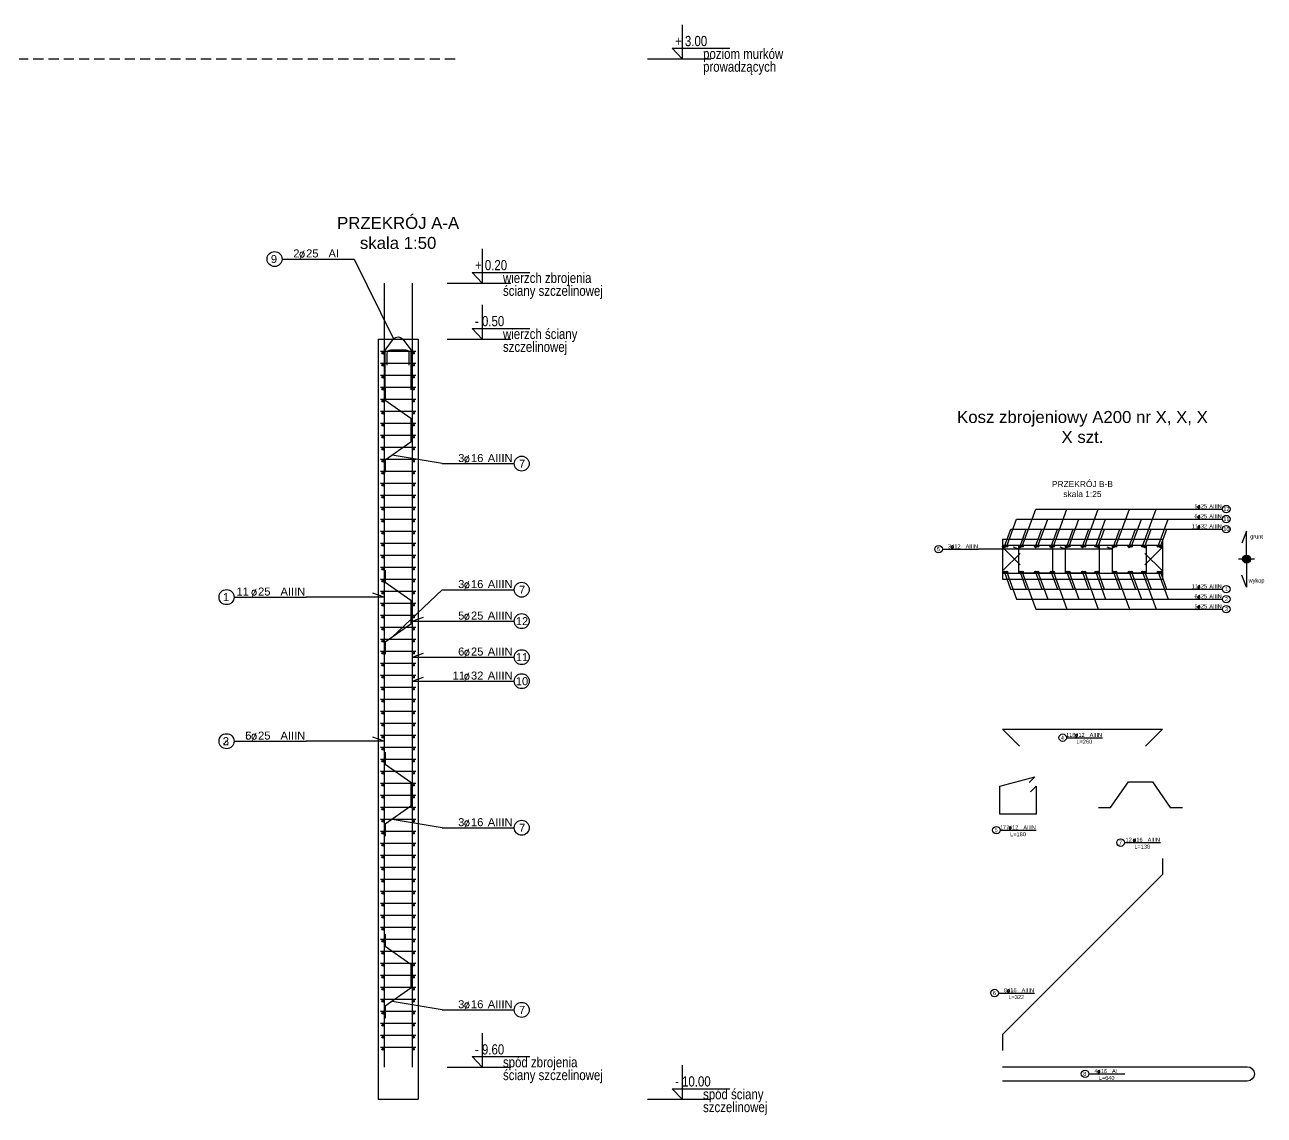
# Model space of a CAD drawing. Extents: x -5033 to 9347, y -16423 to -2430.
# Drawn here: x 3739 to 5287, y -14313 to -12950 of the extents above; entities that cross this region are included whole.
import ezdxf
from ezdxf.enums import TextEntityAlignment as Align

# ---------------------------------------------------------------- set-up
doc = ezdxf.new("R2010")
doc.units = 0
doc.header["$MEASUREMENT"] = 0
doc.linetypes.add('DASHED', pattern=[19.05, 12.7, -6.35])
for name, color, linetype in [('__SOL-KOTY_WYSOKOSCIOWE', 4, 'CONTINUOUS'), ('__SOL-OPISY', 4, 'CONTINUOUS'), ('__SOL-PRZERYWANA', 253, 'DASHED'), ('__SOL-WIDOK', 4, 'CONTINUOUS'), ('__SOL-ZBROJENIE', 3, 'CONTINUOUS')]:
    doc.layers.add(name, color=color, linetype=linetype)
doc.styles.add('ARIAL', font='arial.ttf', dxfattribs={"height": 2.5})
doc.styles.add('SIMPLEX', font='SIMPLEX.SHX', dxfattribs={"width": 0.8})
doc.styles.get("Standard").update_dxf_attribs({"font": 'arial.ttf'})

# ---------------------------------------------------------------- blocks, each defined once
blk = doc.blocks.new('OPIS_PRAWY')
at = {"layer": '__SOL-OPISY'}
blk.add_line((0, 0), (90, 0), dxfattribs=at)
blk.add_circle((99.4, 0), 9.36, dxfattribs=at)
at = {"layer": '__SOL-OPISY', "style": 'SIMPLEX', "width": 0.9}
blk.add_text(' %%c ', height=10, dxfattribs=at).set_placement((20.9, 0.5))
at = {"layer": '__SOL-OPISY', "style": 'ARIAL', "width": 0.8}
blk.add_attdef('ILOSC', text='', height=10, dxfattribs=at).set_placement((27.1, 0.1), align=Align.RIGHT)
for tag, p in [('SREDNICA', (35.4, 0.1)), ('STAL', (58.4, 0.5))]:
    blk.add_attdef(tag, p, '', height=10, dxfattribs=at)
for tag, p in [('NUMER', (99.4, 0)), ('DLUGOSC', (52.8, -6.1))]:
    blk.add_attdef(tag, text='', height=10, dxfattribs=at).set_placement(p, align=Align.MIDDLE)
blk = doc.blocks.new('OPIS_LEWY')
at = {"layer": '__SOL-OPISY'}
blk.add_line((-90, 0), (0, 0), dxfattribs=at)
blk.add_circle((-99.4, 0), 9.36, dxfattribs=at)
at = {"layer": '__SOL-OPISY', "style": 'SIMPLEX', "width": 0.9}
blk.add_text(' %%c ', height=10, dxfattribs=at).set_placement((-75, 0.5))
at = {"layer": '__SOL-OPISY', "style": 'ARIAL', "width": 0.8}
for tag, p in [('NUMER', (-99.4, 0)), ('DLUGOSC', (-58.9, -6.6))]:
    blk.add_attdef(tag, text='', height=10, dxfattribs=at).set_placement(p, align=Align.MIDDLE)
blk.add_attdef('ILOSC', text='', height=10, dxfattribs=at).set_placement((-74, 0.1), align=Align.RIGHT)
for tag, p in [('SREDNICA', (-65.8, 0.1)), ('STAL', (-42.7, 0.3))]:
    blk.add_attdef(tag, p, '', height=10, dxfattribs=at)
blk = doc.blocks.new('KOTA')
at = {"layer": '__SOL-KOTY_WYSOKOSCIOWE'}
for p, q in [((0, 33.4), (0, 0)), ((-34, 0), (28, 0)), ((0, 0), (-9.9, 10.4)), ((-9.9, 10.4), (46.5, 10.4))]:
    blk.add_line(p, q, dxfattribs=at)
at = {"layer": '__SOL-KOTY_WYSOKOSCIOWE', "style": 'ARIAL', "width": 0.8}
blk.add_attdef('RZEDNA', (500.5, 15.9), '', height=10.4, dxfattribs=at)

msp = doc.modelspace()

# ---------------------------------------------------------------- hatches: boundary and pattern name
at = {"layer": '__SOL-OPISY'}
msp.add_hatch(color=256, dxfattribs=at).paths.add_polyline_path([(5270, -13618, 1), (5260, -13618, 1)])
at = {"layer": '__SOL-ZBROJENIE'}
for points in [[(4187.2, -13360.5, 1), (4184.8, -13360.5, 1)], [(4225.2, -13360.5, 1), (4222.8, -13360.5, 1)], [(4187.2, -13375.5, 1), (4184.8, -13375.5, 1)], [(4225.2, -13375.5, 1), (4222.8, -13375.5, 1)], [(4187.2, -13390.5, 1), (4184.8, -13390.5, 1)], [(4225.2, -13390.5, 1), (4222.8, -13390.5, 1)], [(4187.2, -13405.5, 1), (4184.8, -13405.5, 1)], [(4225.2, -13405.5, 1), (4222.8, -13405.5, 1)], [(4187.2, -13420.5, 1), (4184.8, -13420.5, 1)], [(4225.2, -13420.5, 1), (4222.8, -13420.5, 1)], [(4187.2, -13435.5, 1), (4184.8, -13435.5, 1)], [(4225.2, -13435.5, 1), (4222.8, -13435.5, 1)], [(4187.2, -13450.5, 1), (4184.8, -13450.5, 1)], [(4225.2, -13450.5, 1), (4222.8, -13450.5, 1)], [(4187.2, -13465.5, 1), (4184.8, -13465.5, 1)], [(4225.2, -13465.5, 1), (4222.8, -13465.5, 1)], [(4187.2, -13480.5, 1), (4184.8, -13480.5, 1)], [(4225.2, -13480.5, 1), (4222.8, -13480.5, 1)], [(4187.2, -13495.5, 1), (4184.8, -13495.5, 1)], [(4225.2, -13495.5, 1), (4222.8, -13495.5, 1)], [(4187.2, -13510.5, 1), (4184.8, -13510.5, 1)], [(4225.2, -13510.5, 1), (4222.8, -13510.5, 1)], [(4187.2, -13525.5, 1), (4184.8, -13525.5, 1)], [(4225.2, -13525.5, 1), (4222.8, -13525.5, 1)], [(4187.2, -13540.5, 1), (4184.8, -13540.5, 1)], [(4225.2, -13540.5, 1), (4222.8, -13540.5, 1)], [(4187.2, -13555.5, 1), (4184.8, -13555.5, 1)], [(4225.2, -13555.5, 1), (4222.8, -13555.5, 1)], [(4187.2, -13570.5, 1), (4184.8, -13570.5, 1)], [(4225.2, -13570.5, 1), (4222.8, -13570.5, 1)], [(4187.2, -13585.5, 1), (4184.8, -13585.5, 1)], [(4225.2, -13585.5, 1), (4222.8, -13585.5, 1)], [(4187.2, -13600.5, 1), (4184.8, -13600.5, 1)], [(4225.2, -13600.5, 1), (4222.8, -13600.5, 1)], [(4964.1, -13602.1, 1), (4960.9, -13602.1, 1)], [(4966.6, -13601.8, 1), (4964.1, -13601.8, 1)], [(4983.6, -13602.1, 1), (4980.4, -13602.1, 1)], [(4986.1, -13601.8, 1), (4983.6, -13601.8, 1)], [(5003.1, -13602.1, 1), (4999.9, -13602.1, 1)], [(5005.6, -13601.8, 1), (5003.1, -13601.8, 1)], [(5022.6, -13602.1, 1), (5019.4, -13602.1, 1)], [(5025.1, -13601.8, 1), (5022.6, -13601.8, 1)], [(5042.1, -13602.1, 1), (5038.9, -13602.1, 1)], [(5044.6, -13601.8, 1), (5042.1, -13601.8, 1)], [(5061.6, -13602.1, 1), (5058.4, -13602.1, 1)], [(5064.1, -13601.8, 1), (5061.6, -13601.8, 1)], [(5077.9, -13601.8, 1), (5075.4, -13601.8, 1)], [(5081.1, -13602.1, 1), (5077.9, -13602.1, 1)], [(5100.6, -13602.1, 1), (5097.4, -13602.1, 1)], [(5103.1, -13601.8, 1), (5100.6, -13601.8, 1)], [(5120.1, -13602.1, 1), (5116.9, -13602.1, 1)], [(5122.6, -13601.8, 1), (5120.1, -13601.8, 1)], [(5136.4, -13601.8, 1), (5133.9, -13601.8, 1)], [(5139.6, -13602.1, 1), (5136.4, -13602.1, 1)], [(5155.9, -13601.8, 1), (5153.4, -13601.8, 1)], [(5159.1, -13602.1, 1), (5155.9, -13602.1, 1)], [(4187.2, -13615.5, 1), (4184.8, -13615.5, 1)], [(4225.2, -13615.5, 1), (4222.8, -13615.5, 1)], [(4187.2, -13630.5, 1), (4184.8, -13630.5, 1)], [(4225.2, -13630.5, 1), (4222.8, -13630.5, 1)], [(4963.75, -13634.2, 1), (4961.25, -13634.2, 1)], [(4966.6, -13634.2, 1), (4964.1, -13634.2, 1)], [(4983.25, -13634.2, 1), (4980.75, -13634.2, 1)], [(4986.1, -13634.2, 1), (4983.6, -13634.2, 1)], [(5002.75, -13634.2, 1), (5000.25, -13634.2, 1)], [(5005.6, -13634.2, 1), (5003.1, -13634.2, 1)], [(5022.25, -13634.2, 1), (5019.75, -13634.2, 1)], [(5025.1, -13634.2, 1), (5022.6, -13634.2, 1)], [(5041.75, -13634.2, 1), (5039.25, -13634.2, 1)], [(5044.6, -13634.2, 1), (5042.1, -13634.2, 1)], [(5061.25, -13634.2, 1), (5058.75, -13634.2, 1)], [(5064.1, -13634.2, 1), (5061.6, -13634.2, 1)], [(5077.9, -13634.2, 1), (5075.4, -13634.2, 1)], [(5080.75, -13634.2, 1), (5078.25, -13634.2, 1)], [(5100.25, -13634.2, 1), (5097.75, -13634.2, 1)], [(5103.1, -13634.2, 1), (5100.6, -13634.2, 1)], [(5119.75, -13634.2, 1), (5117.25, -13634.2, 1)], [(5122.6, -13634.2, 1), (5120.1, -13634.2, 1)], [(5136.4, -13634.2, 1), (5133.9, -13634.2, 1)], [(5139.25, -13634.2, 1), (5136.75, -13634.2, 1)], [(5155.9, -13634.2, 1), (5153.4, -13634.2, 1)], [(5158.75, -13634.2, 1), (5156.25, -13634.2, 1)], [(4187.2, -13645.5, 1), (4184.8, -13645.5, 1)], [(4225.2, -13645.5, 1), (4222.8, -13645.5, 1)], [(4187.2, -13660.5, 1), (4184.8, -13660.5, 1)], [(4225.2, -13660.5, 1), (4222.8, -13660.5, 1)], [(4187.2, -13675.5, 1), (4184.8, -13675.5, 1)], [(4225.2, -13675.5, 1), (4222.8, -13675.5, 1)], [(4187.2, -13690.5, 1), (4184.8, -13690.5, 1)], [(4187.2, -13705.5, 1), (4184.8, -13705.5, 1)], [(4225.2, -13690.5, 1), (4222.8, -13690.5, 1)], [(4225.2, -13705.5, 1), (4222.8, -13705.5, 1)], [(4187.2, -13720.5, 1), (4184.8, -13720.5, 1)], [(4225.2, -13720.5, 1), (4222.8, -13720.5, 1)], [(4187.2, -13735.5, 1), (4184.8, -13735.5, 1)], [(4225.2, -13735.5, 1), (4222.8, -13735.5, 1)], [(4187.2, -13750.5, 1), (4184.8, -13750.5, 1)], [(4225.2, -13750.5, 1), (4222.8, -13750.5, 1)], [(4187.2, -13765.5, 1), (4184.8, -13765.5, 1)], [(4225.2, -13765.5, 1), (4222.8, -13765.5, 1)], [(4187.2, -13780.5, 1), (4184.8, -13780.5, 1)], [(4225.2, -13780.5, 1), (4222.8, -13780.5, 1)], [(4187.2, -13795.5, 1), (4184.8, -13795.5, 1)], [(4225.2, -13795.5, 1), (4222.8, -13795.5, 1)], [(4187.2, -13810.5, 1), (4184.8, -13810.5, 1)], [(4225.2, -13810.5, 1), (4222.8, -13810.5, 1)], [(4187.2, -13825.5, 1), (4184.8, -13825.5, 1)], [(4225.2, -13825.5, 1), (4222.8, -13825.5, 1)], [(4187.2, -13840.5, 1), (4184.8, -13840.5, 1)], [(4225.2, -13840.5, 1), (4222.8, -13840.5, 1)], [(4187.2, -13855.5, 1), (4184.8, -13855.5, 1)], [(4225.2, -13855.5, 1), (4222.8, -13855.5, 1)], [(4187.2, -13870.5, 1), (4184.8, -13870.5, 1)], [(4225.2, -13870.5, 1), (4222.8, -13870.5, 1)], [(4187.2, -13885.5, 1), (4184.8, -13885.5, 1)], [(4225.2, -13885.5, 1), (4222.8, -13885.5, 1)], [(4187.2, -13900.5, 1), (4184.8, -13900.5, 1)], [(4225.2, -13900.5, 1), (4222.8, -13900.5, 1)], [(4187.2, -13915.5, 1), (4184.8, -13915.5, 1)], [(4225.2, -13915.5, 1), (4222.8, -13915.5, 1)], [(4187.2, -13930.5, 1), (4184.8, -13930.5, 1)], [(4225.2, -13930.5, 1), (4222.8, -13930.5, 1)], [(4187.2, -13945.5, 1), (4184.8, -13945.5, 1)], [(4225.2, -13945.5, 1), (4222.8, -13945.5, 1)], [(4187.2, -13960.5, 1), (4184.8, -13960.5, 1)], [(4225.2, -13960.5, 1), (4222.8, -13960.5, 1)], [(4187.2, -13975.5, 1), (4184.8, -13975.5, 1)], [(4225.2, -13975.5, 1), (4222.8, -13975.5, 1)], [(4187.2, -13990.5, 1), (4184.8, -13990.5, 1)], [(4225.2, -13990.5, 1), (4222.8, -13990.5, 1)], [(4187.2, -14005.5, 1), (4184.8, -14005.5, 1)], [(4225.2, -14005.5, 1), (4222.8, -14005.5, 1)], [(4187.2, -14020.5, 1), (4184.8, -14020.5, 1)], [(4225.2, -14020.5, 1), (4222.8, -14020.5, 1)], [(4187.2, -14035.5, 1), (4184.8, -14035.5, 1)], [(4225.2, -14035.5, 1), (4222.8, -14035.5, 1)], [(4187.2, -14050.5, 1), (4184.8, -14050.5, 1)], [(4225.2, -14050.5, 1), (4222.8, -14050.5, 1)], [(4187.2, -14065.5, 1), (4184.8, -14065.5, 1)], [(4225.2, -14065.5, 1), (4222.8, -14065.5, 1)], [(4187.2, -14080.5, 1), (4184.8, -14080.5, 1)], [(4225.2, -14080.5, 1), (4222.8, -14080.5, 1)], [(4187.2, -14095.5, 1), (4184.8, -14095.5, 1)], [(4225.2, -14095.5, 1), (4222.8, -14095.5, 1)], [(4187.2, -14110.5, 1), (4184.8, -14110.5, 1)], [(4225.2, -14110.5, 1), (4222.8, -14110.5, 1)], [(4187.2, -14125.5, 1), (4184.8, -14125.5, 1)], [(4225.2, -14125.5, 1), (4222.8, -14125.5, 1)], [(4187.2, -14140.5, 1), (4184.8, -14140.5, 1)], [(4225.2, -14140.5, 1), (4222.8, -14140.5, 1)], [(4187.2, -14155.5, 1), (4184.8, -14155.5, 1)], [(4225.2, -14155.5, 1), (4222.8, -14155.5, 1)], [(4187.2, -14170.5, 1), (4184.8, -14170.5, 1)], [(4187.2, -14185.5, 1), (4184.8, -14185.5, 1)], [(4225.2, -14170.5, 1), (4222.8, -14170.5, 1)], [(4225.2, -14185.5, 1), (4222.8, -14185.5, 1)], [(4187.2, -14200.5, 1), (4184.8, -14200.5, 1)], [(4225.2, -14200.5, 1), (4222.8, -14200.5, 1)], [(4187.2, -14215.5, 1), (4184.8, -14215.5, 1)], [(4225.2, -14215.5, 1), (4222.8, -14215.5, 1)], [(4187.2, -14230.5, 1), (4184.8, -14230.5, 1)], [(4225.2, -14230.5, 1), (4222.8, -14230.5, 1)]]:
    msp.add_hatch(color=256, dxfattribs=at).paths.add_polyline_path(points)

# ---------------------------------------------------------------- linework, layer by layer
at = {"layer": '__SOL-OPISY'}
for p, q in [((4150, -13243), (4199.4, -13342.9)), ((4260, -13498.7), (4197.52, -13488.2)), ((4984.85, -13601.8), (5001.68, -13555.5)), ((5001.68, -13555.5), (5190, -13555.5)), ((5023.85, -13601.8), (5040.68, -13555.5)), ((5062.85, -13601.8), (5079.68, -13555.5)), ((5101.85, -13601.8), (5118.68, -13555.5)), ((5135.15, -13601.8), (5151.98, -13555.5)), ((4962.5, -13602.1), (4970.36, -13580.5)), ((4965.35, -13601.8), (4977.63, -13568)), ((4970.36, -13580.5), (5190, -13580.5)), ((4977.63, -13568), (5190, -13568)), ((4982, -13602.1), (4989.86, -13580.5)), ((5001.5, -13602.1), (5009.36, -13580.5)), ((5004.35, -13601.8), (5016.63, -13568)), ((5021, -13602.1), (5028.86, -13580.5)), ((5040.5, -13602.1), (5048.36, -13580.5)), ((5043.35, -13601.8), (5055.63, -13568)), ((5060, -13602.1), (5067.86, -13580.5)), ((5076.65, -13601.8), (5088.93, -13568)), ((5079.5, -13602.1), (5087.36, -13580.5)), ((5099, -13602.1), (5106.86, -13580.5)), ((5118.5, -13602.1), (5126.36, -13580.5)), ((5121.35, -13601.8), (5133.63, -13568)), ((5138, -13602.1), (5145.86, -13580.5)), ((5154.65, -13601.8), (5166.93, -13568)), ((5157.5, -13602.1), (5165.36, -13580.5)), ((5265, -13583), (5259, -13598)), ((5265, -13618), (5265, -13583)), ((5097.4, -13605.5), (4930, -13605.5)), ((4980.4, -13605.5), (4973.82, -13603.1)), ((5038.9, -13605.5), (5032.32, -13603.1)), ((5097.4, -13605.5), (5090.82, -13603.1)), ((5275, -13618), (5255, -13618)), ((5265, -13618), (5265, -13653)), ((4962.5, -13634.2), (4970.23, -13655.5)), ((4965.35, -13634.2), (4977.63, -13668)), ((4982, -13634.2), (4989.73, -13655.5)), ((4984.85, -13634.2), (5001.68, -13680.5)), ((5001.5, -13634.2), (5009.23, -13655.5)), ((5004.35, -13634.2), (5016.63, -13668)), ((5021, -13634.2), (5028.73, -13655.5)), ((5023.85, -13634.2), (5040.68, -13680.5)), ((5040.5, -13634.2), (5048.23, -13655.5)), ((5043.35, -13634.2), (5055.63, -13668)), ((5060, -13634.2), (5067.73, -13655.5)), ((5062.85, -13634.2), (5079.68, -13680.5)), ((5076.65, -13634.2), (5088.93, -13668)), ((5079.5, -13634.2), (5087.23, -13655.5)), ((5099, -13634.2), (5106.73, -13655.5)), ((5101.85, -13634.2), (5118.68, -13680.5)), ((5118.5, -13634.2), (5126.23, -13655.5)), ((5121.35, -13634.2), (5133.63, -13668)), ((5135.15, -13634.2), (5151.98, -13680.5)), ((5138, -13634.2), (5145.73, -13655.5)), ((5154.65, -13634.2), (5166.93, -13668)), ((5157.5, -13634.2), (5165.23, -13655.5)), ((5265, -13653), (5259, -13638)), ((4260, -13656.2), (4197.52, -13715.7)), ((4970.23, -13655.5), (5190, -13655.5)), ((4187.5, -13665.5), (4090, -13665.5)), ((4187.5, -13665.5), (4173.4, -13660.4)), ((4977.63, -13668), (5190, -13668)), ((5001.68, -13680.5), (5190, -13680.5)), ((4222.5, -13695.5), (4236.6, -13690.4)), ((4222.5, -13695.5), (4260, -13695.5)), ((4222.5, -13740.5), (4236.6, -13735.4)), ((4222.5, -13740.5), (4260, -13740.5)), ((4222.5, -13770.5), (4236.6, -13765.4)), ((4222.5, -13770.5), (4260, -13770.5)), ((4187.5, -13845.5), (4173.4, -13840.4)), ((4187.5, -13845.5), (4173.4, -13840.4)), ((4187.5, -13845.5), (4090, -13845.5)), ((4187.5, -13845.5), (4090, -13845.5)), ((4260, -13953.7), (4197.52, -13943.2)), ((4260, -14181.2), (4197.52, -14170.7))]:
    msp.add_line(p, q, dxfattribs=at)
msp.add_circle((5265, -13618), 5, dxfattribs=at)
at = {"layer": '__SOL-PRZERYWANA'}
msp.add_line((2930, -12993), (4280, -12993), dxfattribs=at)
at = {"layer": '__SOL-WIDOK'}
for p, q in [((4180, -13343), (4180, -14293)), ((4180, -13343), (4230, -13343)), ((4230, -13343), (4230, -14293)), ((4960, -13593), (4960, -13643)), ((4960, -13593), (5160, -13593)), ((5160, -13593), (5160, -13643)), ((4960, -13643), (5160, -13643)), ((4180, -14293), (4230, -14293))]:
    msp.add_line(p, q, dxfattribs=at)
at = {"layer": '__SOL-ZBROJENIE'}
for p, q in [((4187.5, -13273), (4187.5, -14253)), ((4222.5, -13273), (4222.5, -14253)), ((4183, -13358), (4227, -13358)), ((4183, -13373), (4227, -13373)), ((4183, -13388), (4227, -13388)), ((4183, -13403), (4227, -13403)), ((4183, -13418), (4227, -13418)), ((4183, -13433), (4227, -13433)), ((4183, -13448), (4227, -13448)), ((4183, -13463), (4227, -13463)), ((4183, -13478), (4227, -13478)), ((4183, -13493), (4227, -13493)), ((4183, -13508), (4227, -13508)), ((4183, -13523), (4227, -13523)), ((4183, -13538), (4227, -13538)), ((4183, -13553), (4227, -13553)), ((4183, -13568), (4227, -13568)), ((4183, -13583), (4227, -13583)), ((4183, -13598), (4227, -13598)), ((4183, -13613), (4227, -13613)), ((4183, -13628), (4227, -13628)), ((4183, -13643), (4227, -13643)), ((4183, -13658), (4227, -13658)), ((4183, -13673), (4227, -13673)), ((4183, -13688), (4227, -13688)), ((4183, -13703), (4227, -13703)), ((4183, -13718), (4227, -13718)), ((4183, -13733), (4227, -13733)), ((4183, -13748), (4227, -13748)), ((4183, -13763), (4227, -13763)), ((4183, -13778), (4227, -13778)), ((4183, -13793), (4227, -13793)), ((4183, -13808), (4227, -13808)), ((4183, -13823), (4227, -13823)), ((4183, -13838), (4227, -13838)), ((4183, -13853), (4227, -13853)), ((4183, -13868), (4227, -13868)), ((4183, -13883), (4227, -13883)), ((4183, -13898), (4227, -13898)), ((4183, -13913), (4227, -13913)), ((4183, -13928), (4227, -13928)), ((4183, -13943), (4227, -13943)), ((4183, -13958), (4227, -13958)), ((4183, -13973), (4227, -13973)), ((4183, -13988), (4227, -13988)), ((4183, -14003), (4227, -14003)), ((4183, -14018), (4227, -14018)), ((4183, -14033), (4227, -14033)), ((4183, -14048), (4227, -14048)), ((4183, -14063), (4227, -14063)), ((4183, -14078), (4227, -14078)), ((4183, -14093), (4227, -14093)), ((4183, -14108), (4227, -14108)), ((4183, -14123), (4227, -14123)), ((4183, -14138), (4227, -14138)), ((4183, -14153), (4227, -14153)), ((4183, -14168), (4227, -14168)), ((4183, -14183), (4227, -14183)), ((4183, -14198), (4227, -14198)), ((4183, -14213), (4227, -14213)), ((4183, -14228), (4227, -14228))]:
    msp.add_line(p, q, dxfattribs=at)
for points in [[(4189, -13406.5), (4189, -13358, -0.16), (4190, -13355.4), (4199.4, -13342.9, -0.45), (4210.6, -13342.9), (4220, -13355.4, -0.16), (4221, -13358), (4221, -13406.5)], [(4191.5, -13375.5), (4191.5, -13360.5, -0.48), (4195.5, -13356.5), (4214.5, -13356.5, -0.48), (4218.5, -13360.5), (4218.5, -13375.5)], [(4982.21, -13625.2), (4961, -13604, -0.7), (4961.5, -13600.5), (5158.5, -13600.5, -0.7), (5159, -13604), (5137.79, -13625.2)], [(4982.21, -13625.2), (4961, -13604, -0.7), (4961.5, -13600.5), (5158.5, -13600.5, -0.7), (5159, -13604), (5137.79, -13625.2)], [(4982.21, -13610.8), (4961, -13632, 0.7), (4961.5, -13635.5), (5158.5, -13635.5, 0.7), (5159, -13632), (5137.79, -13610.8)], [(4982.21, -13610.8), (4961, -13632, 0.7), (4961.5, -13635.5), (5158.5, -13635.5, 0.7), (5159, -13632), (5137.79, -13610.8)], [(4960, -14252.2), (5265.86, -14252.2, -1), (5265.86, -14270.2), (4960, -14270.2)]]:
    msp.add_lwpolyline(points, format="xyb", dxfattribs=at)
for points in [[(4189, -13404.3), (4189, -13419.3), (4221, -13441.8), (4221, -13471.8), (4189, -13494.2), (4189, -13509.2)], [(4189, -13631.8), (4189, -13646.8), (4221, -13669.2), (4221, -13699.2), (4189, -13721.7), (4189, -13736.7)], [(4981.21, -13851.7), (4960, -13830.5), (5160, -13830.5), (5138.79, -13851.7)], [(4189, -13859.3), (4189, -13874.3), (4221, -13896.8), (4221, -13926.8), (4189, -13949.2), (4189, -13964.2)], [(4995.13, -13908.8), (5002.2, -13901.7), (5002.2, -13936.7), (4956.8, -13936.7), (4956.8, -13901.7), (5000.65, -13890), (4993.58, -13897)], [(5080, -13928.2), (5095, -13928.2), (5117.41, -13896.2), (5147.41, -13896.2), (5169.81, -13928.2), (5184.81, -13928.2)], [(5160, -13992.2), (5160, -14012.2), (4960, -14212.2), (4960, -14232.2)], [(4189, -14086.8), (4189, -14101.8), (4221, -14124.2), (4221, -14154.2), (4189, -14176.7), (4189, -14191.7)]]:
    msp.add_lwpolyline(points, dxfattribs=at)
for points in [[(4980.9, -13600.5), (5022.1, -13600.5, -0.414214), (5022.6, -13601), (5022.6, -13635, -0.414214), (5022.1, -13635.5), (4980.9, -13635.5, -0.414214), (4980.4, -13635), (4980.4, -13601, -0.414214)], [(5039.4, -13600.5), (5080.6, -13600.5, -0.414214), (5081.1, -13601), (5081.1, -13635, -0.414214), (5080.6, -13635.5), (5039.4, -13635.5, -0.414214), (5038.9, -13635), (5038.9, -13601, -0.414214)], [(5097.9, -13600.5), (5139.1, -13600.5, -0.414214), (5139.6, -13601), (5139.6, -13635, -0.414214), (5139.1, -13635.5), (5097.9, -13635.5, -0.414214), (5097.4, -13635), (5097.4, -13601, -0.414214)]]:
    msp.add_lwpolyline(points, format="xyb", close=True, dxfattribs=at)
for centre, radius in [((4186, -13360.5), 1.2), ((4224, -13360.5), 1.2), ((4186, -13375.5), 1.2), ((4224, -13375.5), 1.2), ((4186, -13390.5), 1.2), ((4224, -13390.5), 1.2), ((4186, -13405.5), 1.2), ((4224, -13405.5), 1.2), ((4186, -13420.5), 1.2), ((4224, -13420.5), 1.2), ((4186, -13435.5), 1.2), ((4224, -13435.5), 1.2), ((4186, -13450.5), 1.2), ((4224, -13450.5), 1.2), ((4186, -13465.5), 1.2), ((4224, -13465.5), 1.2), ((4186, -13480.5), 1.2), ((4224, -13480.5), 1.2), ((4186, -13495.5), 1.2), ((4224, -13495.5), 1.2), ((4186, -13510.5), 1.2), ((4224, -13510.5), 1.2), ((4186, -13525.5), 1.2), ((4224, -13525.5), 1.2), ((4186, -13540.5), 1.2), ((4224, -13540.5), 1.2), ((4186, -13555.5), 1.2), ((4224, -13555.5), 1.2), ((4186, -13570.5), 1.2), ((4224, -13570.5), 1.2), ((4186, -13585.5), 1.2), ((4224, -13585.5), 1.2), ((4186, -13600.5), 1.2), ((4224, -13600.5), 1.2), ((4962.5, -13602.1), 1.6), ((4965.35, -13601.8), 1.25), ((4982, -13602.1), 1.6), ((4984.85, -13601.8), 1.25), ((5001.5, -13602.1), 1.6), ((5004.35, -13601.8), 1.25), ((5021, -13602.1), 1.6), ((5023.85, -13601.8), 1.25), ((5040.5, -13602.1), 1.6), ((5043.35, -13601.8), 1.25), ((5060, -13602.1), 1.6), ((5062.85, -13601.8), 1.25), ((5076.65, -13601.8), 1.25), ((5079.5, -13602.1), 1.6), ((5099, -13602.1), 1.6), ((5101.85, -13601.8), 1.25), ((5118.5, -13602.1), 1.6), ((5121.35, -13601.8), 1.25), ((5135.15, -13601.8), 1.25), ((5138, -13602.1), 1.6), ((5154.65, -13601.8), 1.25), ((5157.5, -13602.1), 1.6), ((4186, -13615.5), 1.2), ((4224, -13615.5), 1.2), ((4186, -13630.5), 1.2), ((4224, -13630.5), 1.2), ((4962.5, -13634.2), 1.25), ((4965.35, -13634.2), 1.25), ((4982, -13634.2), 1.25), ((4984.85, -13634.2), 1.25), ((5001.5, -13634.2), 1.25), ((5004.35, -13634.2), 1.25), ((5021, -13634.2), 1.25), ((5023.85, -13634.2), 1.25), ((5040.5, -13634.2), 1.25), ((5043.35, -13634.2), 1.25), ((5060, -13634.2), 1.25), ((5062.85, -13634.2), 1.25), ((5076.65, -13634.2), 1.25), ((5079.5, -13634.2), 1.25), ((5099, -13634.2), 1.25), ((5101.85, -13634.2), 1.25), ((5118.5, -13634.2), 1.25), ((5121.35, -13634.2), 1.25), ((5135.15, -13634.2), 1.25), ((5138, -13634.2), 1.25), ((5154.65, -13634.2), 1.25), ((5157.5, -13634.2), 1.25), ((4186, -13645.5), 1.2), ((4224, -13645.5), 1.2), ((4186, -13660.5), 1.2), ((4224, -13660.5), 1.2), ((4186, -13675.5), 1.2), ((4224, -13675.5), 1.2), ((4186, -13690.5), 1.2), ((4186, -13705.5), 1.2), ((4224, -13690.5), 1.2), ((4224, -13705.5), 1.2), ((4186, -13720.5), 1.2), ((4224, -13720.5), 1.2), ((4186, -13735.5), 1.2), ((4224, -13735.5), 1.2), ((4186, -13750.5), 1.2), ((4224, -13750.5), 1.2), ((4186, -13765.5), 1.2), ((4224, -13765.5), 1.2), ((4186, -13780.5), 1.2), ((4224, -13780.5), 1.2), ((4186, -13795.5), 1.2), ((4224, -13795.5), 1.2), ((4186, -13810.5), 1.2), ((4224, -13810.5), 1.2), ((4186, -13825.5), 1.2), ((4224, -13825.5), 1.2), ((4186, -13840.5), 1.2), ((4224, -13840.5), 1.2), ((4186, -13855.5), 1.2), ((4224, -13855.5), 1.2), ((4186, -13870.5), 1.2), ((4224, -13870.5), 1.2), ((4186, -13885.5), 1.2), ((4224, -13885.5), 1.2), ((4186, -13900.5), 1.2), ((4224, -13900.5), 1.2), ((4186, -13915.5), 1.2), ((4224, -13915.5), 1.2), ((4186, -13930.5), 1.2), ((4224, -13930.5), 1.2), ((4186, -13945.5), 1.2), ((4224, -13945.5), 1.2), ((4186, -13960.5), 1.2), ((4224, -13960.5), 1.2), ((4186, -13975.5), 1.2), ((4224, -13975.5), 1.2), ((4186, -13990.5), 1.2), ((4224, -13990.5), 1.2), ((4186, -14005.5), 1.2), ((4224, -14005.5), 1.2), ((4186, -14020.5), 1.2), ((4224, -14020.5), 1.2), ((4186, -14035.5), 1.2), ((4224, -14035.5), 1.2), ((4186, -14050.5), 1.2), ((4224, -14050.5), 1.2), ((4186, -14065.5), 1.2), ((4224, -14065.5), 1.2), ((4186, -14080.5), 1.2), ((4224, -14080.5), 1.2), ((4186, -14095.5), 1.2), ((4224, -14095.5), 1.2), ((4186, -14110.5), 1.2), ((4224, -14110.5), 1.2), ((4186, -14125.5), 1.2), ((4224, -14125.5), 1.2), ((4186, -14140.5), 1.2), ((4224, -14140.5), 1.2), ((4186, -14155.5), 1.2), ((4224, -14155.5), 1.2), ((4186, -14170.5), 1.2), ((4186, -14185.5), 1.2), ((4224, -14170.5), 1.2), ((4224, -14185.5), 1.2), ((4186, -14200.5), 1.2), ((4224, -14200.5), 1.2), ((4186, -14215.5), 1.2), ((4224, -14215.5), 1.2), ((4186, -14230.5), 1.2), ((4224, -14230.5), 1.2)]:
    msp.add_circle(centre, radius, dxfattribs=at)

# ---------------------------------------------------------------- block references
at = {"layer": '__SOL-KOTY_WYSOKOSCIOWE'}
ref = msp.add_blockref('KOTA', (4560, -12993), dxfattribs=dict(at, xscale=1.28, yscale=1.28, zscale=1.28))
ref.add_attrib('RZEDNA', '+ 3.00', (4551, -12977), dxfattribs={"height": 12.8, "style": 'ARIAL', "width": 0.8})
ref.add_attrib('OPIS1', 'poziom murków', (4586, -12993), dxfattribs={"height": 12.8, "style": 'ARIAL', "width": 0.8})
ref.add_attrib('OPIS2', 'prowadzących', (4586, -13009), dxfattribs={"height": 12.8, "style": 'ARIAL', "width": 0.8})
ref = msp.add_blockref('KOTA', (4310, -13273), dxfattribs=dict(at, xscale=1.28, yscale=1.28, zscale=1.28))
ref.add_attrib('RZEDNA', '+ 0.20', (4301, -13257), dxfattribs={"height": 12.8, "style": 'ARIAL', "width": 0.8})
ref.add_attrib('OPIS1', 'wierzch zbrojenia', (4336, -13273), dxfattribs={"height": 12.8, "style": 'ARIAL', "width": 0.8})
ref.add_attrib('OPIS2', 'ściany szczelinowej', (4336, -13289), dxfattribs={"height": 12.8, "style": 'ARIAL', "width": 0.8})
ref = msp.add_blockref('KOTA', (4310, -13343), dxfattribs=dict(at, xscale=1.28, yscale=1.28, zscale=1.28))
ref.add_attrib('RZEDNA', '- 0.50', (4301, -13327), dxfattribs={"height": 12.8, "style": 'ARIAL', "width": 0.8})
ref.add_attrib('OPIS1', 'wierzch ściany', (4336, -13343), dxfattribs={"height": 12.8, "style": 'ARIAL', "width": 0.8})
ref.add_attrib('OPIS2', 'szczelinowej', (4336, -13359), dxfattribs={"height": 12.8, "style": 'ARIAL', "width": 0.8})
ref = msp.add_blockref('KOTA', (4310, -14253), dxfattribs=dict(at, xscale=1.28, yscale=1.28, zscale=1.28))
ref.add_attrib('RZEDNA', '- 9.60', (4301, -14237), dxfattribs={"height": 12.8, "style": 'ARIAL', "width": 0.8})
ref.add_attrib('OPIS1', 'spód zbrojenia', (4336, -14253), dxfattribs={"height": 12.8, "style": 'ARIAL', "width": 0.8})
ref.add_attrib('OPIS2', 'ściany szczelinowej', (4336, -14269), dxfattribs={"height": 12.8, "style": 'ARIAL', "width": 0.8})
ref = msp.add_blockref('KOTA', (4560, -14293), dxfattribs=dict(at, xscale=1.28, yscale=1.28, zscale=1.28))
ref.add_attrib('RZEDNA', '- 10.00', (4551, -14277), dxfattribs={"height": 12.8, "style": 'ARIAL', "width": 0.8})
ref.add_attrib('OPIS1', 'spód ściany', (4586, -14293), dxfattribs={"height": 12.8, "style": 'ARIAL', "width": 0.8})
ref.add_attrib('OPIS2', 'szczelinowej', (4586, -14309), dxfattribs={"height": 12.8, "style": 'ARIAL', "width": 0.8})
at = {"layer": '__SOL-OPISY'}
ref = msp.add_blockref('OPIS_LEWY', (4150, -13243), dxfattribs=at)
ref.add_attrib('ILOSC', '2', (4074, -13241), dxfattribs={"height": 10, "style": 'ARIAL'})
ref.add_attrib('SREDNICA', '25', (4090, -13241), dxfattribs={"height": 10, "style": 'ARIAL'})
ref.add_attrib('STAL', 'AI', (4118, -13241), dxfattribs={"height": 10, "style": 'ARIAL'})
ref.add_attrib('NUMER', '9', (4046, -13248), dxfattribs={"height": 10, "style": 'ARIAL'})
ref = msp.add_blockref('OPIS_PRAWY', (4260, -13498.7), dxfattribs=at)
ref.add_attrib('ILOSC', '3', (4280, -13496.7), dxfattribs={"height": 10, "style": 'ARIAL'})
ref.add_attrib('SREDNICA', '16', (4296, -13496.7), dxfattribs={"height": 10, "style": 'ARIAL'})
ref.add_attrib('STAL', 'AIIIN', (4317, -13496.7), dxfattribs={"height": 10, "style": 'ARIAL'})
ref.add_attrib('NUMER', '7', (4356, -13503.7), dxfattribs={"height": 10, "style": 'ARIAL'})
ref = msp.add_blockref('OPIS_PRAWY', (5190, -13555.5), dxfattribs=dict(at, xscale=0.5, yscale=0.5, zscale=0.5))
ref.add_attrib('ILOSC', '5', (5200, -13554.5), dxfattribs={"height": 5, "style": 'ARIAL'})
ref.add_attrib('SREDNICA', '25', (5208, -13554.5), dxfattribs={"height": 5, "style": 'ARIAL'})
ref.add_attrib('STAL', 'AIIIN', (5218.5, -13554.5), dxfattribs={"height": 5, "style": 'ARIAL'})
ref.add_attrib('NUMER', '12', (5236, -13558), dxfattribs={"height": 5, "style": 'ARIAL'})
ref = msp.add_blockref('OPIS_PRAWY', (5190, -13568), dxfattribs=dict(at, xscale=0.5, yscale=0.5, zscale=0.5))
ref.add_attrib('ILOSC', '6', (5200, -13567), dxfattribs={"height": 5, "style": 'ARIAL'})
ref.add_attrib('SREDNICA', '25', (5208, -13567), dxfattribs={"height": 5, "style": 'ARIAL'})
ref.add_attrib('STAL', 'AIIIN', (5218.5, -13567), dxfattribs={"height": 5, "style": 'ARIAL'})
ref.add_attrib('NUMER', '11', (5236, -13570.5), dxfattribs={"height": 5, "style": 'ARIAL'})
ref = msp.add_blockref('OPIS_PRAWY', (5190, -13580.5), dxfattribs=dict(at, xscale=0.5, yscale=0.5, zscale=0.5))
ref.add_attrib('ILOSC', '11', (5196.5, -13579.5), dxfattribs={"height": 5, "style": 'ARIAL'})
ref.add_attrib('SREDNICA', '32', (5208, -13579.5), dxfattribs={"height": 5, "style": 'ARIAL'})
ref.add_attrib('STAL', 'AIIIN', (5218.5, -13579.5), dxfattribs={"height": 5, "style": 'ARIAL'})
ref.add_attrib('NUMER', '10', (5236, -13583), dxfattribs={"height": 5, "style": 'ARIAL'})
ref = msp.add_blockref('OPIS_LEWY', (4930, -13605.5), dxfattribs=dict(at, xscale=0.5, yscale=0.5, zscale=0.5))
ref.add_attrib('ILOSC', '3', (4892, -13604.5), dxfattribs={"height": 5, "style": 'ARIAL'})
ref.add_attrib('SREDNICA', '12', (4900, -13604.5), dxfattribs={"height": 5, "style": 'ARIAL'})
ref.add_attrib('STAL', 'AIIIN', (4914, -13604.5), dxfattribs={"height": 5, "style": 'ARIAL'})
ref.add_attrib('NUMER', '5', (4878, -13608), dxfattribs={"height": 5, "style": 'ARIAL'})
ref = msp.add_blockref('OPIS_LEWY', (4090, -13665.5), dxfattribs=at)
ref.add_attrib('ILOSC', '11', (4003, -13663.5), dxfattribs={"height": 10, "style": 'ARIAL'})
ref.add_attrib('SREDNICA', '25', (4030, -13663.5), dxfattribs={"height": 10, "style": 'ARIAL'})
ref.add_attrib('STAL', 'AIIIN', (4058, -13663.5), dxfattribs={"height": 10, "style": 'ARIAL'})
ref.add_attrib('NUMER', '1', (3986, -13670.5), dxfattribs={"height": 10, "style": 'ARIAL'})
ref = msp.add_blockref('OPIS_PRAWY', (4260, -13656.2), dxfattribs=at)
ref.add_attrib('ILOSC', '3', (4280, -13654.2), dxfattribs={"height": 10, "style": 'ARIAL'})
ref.add_attrib('SREDNICA', '16', (4296, -13654.2), dxfattribs={"height": 10, "style": 'ARIAL'})
ref.add_attrib('STAL', 'AIIIN', (4317, -13654.2), dxfattribs={"height": 10, "style": 'ARIAL'})
ref.add_attrib('NUMER', '7', (4356, -13661.2), dxfattribs={"height": 10, "style": 'ARIAL'})
ref = msp.add_blockref('OPIS_PRAWY', (5190, -13655.5), dxfattribs=dict(at, xscale=0.5, yscale=0.5, zscale=0.5))
ref.add_attrib('ILOSC', '11', (5196.5, -13654.5), dxfattribs={"height": 5, "style": 'ARIAL'})
ref.add_attrib('SREDNICA', '25', (5208, -13654.5), dxfattribs={"height": 5, "style": 'ARIAL'})
ref.add_attrib('STAL', 'AIIIN', (5218.5, -13654.5), dxfattribs={"height": 5, "style": 'ARIAL'})
ref.add_attrib('NUMER', '1', (5238, -13658), dxfattribs={"height": 5, "style": 'ARIAL'})
ref = msp.add_blockref('OPIS_PRAWY', (5190, -13668), dxfattribs=dict(at, xscale=0.5, yscale=0.5, zscale=0.5))
ref.add_attrib('ILOSC', '6', (5200, -13667), dxfattribs={"height": 5, "style": 'ARIAL'})
ref.add_attrib('SREDNICA', '25', (5208, -13667), dxfattribs={"height": 5, "style": 'ARIAL'})
ref.add_attrib('STAL', 'AIIIN', (5218.5, -13667), dxfattribs={"height": 5, "style": 'ARIAL'})
ref.add_attrib('NUMER', '2', (5238, -13670.5), dxfattribs={"height": 5, "style": 'ARIAL'})
ref = msp.add_blockref('OPIS_PRAWY', (4260, -13695.5), dxfattribs=at)
ref.add_attrib('ILOSC', '5', (4280, -13693.5), dxfattribs={"height": 10, "style": 'ARIAL'})
ref.add_attrib('SREDNICA', '25', (4296, -13693.5), dxfattribs={"height": 10, "style": 'ARIAL'})
ref.add_attrib('STAL', 'AIIIN', (4317, -13693.5), dxfattribs={"height": 10, "style": 'ARIAL'})
ref.add_attrib('NUMER', '12', (4352, -13700.5), dxfattribs={"height": 10, "style": 'ARIAL'})
ref = msp.add_blockref('OPIS_PRAWY', (5190, -13680.5), dxfattribs=dict(at, xscale=0.5, yscale=0.5, zscale=0.5))
ref.add_attrib('ILOSC', '5', (5200, -13679.5), dxfattribs={"height": 5, "style": 'ARIAL'})
ref.add_attrib('SREDNICA', '25', (5208, -13679.5), dxfattribs={"height": 5, "style": 'ARIAL'})
ref.add_attrib('STAL', 'AIIIN', (5218.5, -13679.5), dxfattribs={"height": 5, "style": 'ARIAL'})
ref.add_attrib('NUMER', '3', (5238, -13683), dxfattribs={"height": 5, "style": 'ARIAL'})
ref = msp.add_blockref('OPIS_PRAWY', (4260, -13740.5), dxfattribs=at)
ref.add_attrib('ILOSC', '6', (4280, -13738.5), dxfattribs={"height": 10, "style": 'ARIAL'})
ref.add_attrib('SREDNICA', '25', (4296, -13738.5), dxfattribs={"height": 10, "style": 'ARIAL'})
ref.add_attrib('STAL', 'AIIIN', (4317, -13738.5), dxfattribs={"height": 10, "style": 'ARIAL'})
ref.add_attrib('NUMER', '11', (4352, -13745.5), dxfattribs={"height": 10, "style": 'ARIAL'})
ref = msp.add_blockref('OPIS_PRAWY', (4260, -13770.5), dxfattribs=at)
ref.add_attrib('ILOSC', '11', (4273, -13768.5), dxfattribs={"height": 10, "style": 'ARIAL'})
ref.add_attrib('SREDNICA', '32', (4296, -13768.5), dxfattribs={"height": 10, "style": 'ARIAL'})
ref.add_attrib('STAL', 'AIIIN', (4317, -13768.5), dxfattribs={"height": 10, "style": 'ARIAL'})
ref.add_attrib('NUMER', '10', (4352, -13775.5), dxfattribs={"height": 10, "style": 'ARIAL'})
ref = msp.add_blockref('OPIS_LEWY', (4090, -13845.5), dxfattribs=at)
ref.add_attrib('ILOSC', '6', (4014, -13843.5), dxfattribs={"height": 10, "style": 'ARIAL'})
ref.add_attrib('SREDNICA', '25', (4030, -13843.5), dxfattribs={"height": 10, "style": 'ARIAL'})
ref.add_attrib('STAL', 'AIIIN', (4058, -13843.5), dxfattribs={"height": 10, "style": 'ARIAL'})
ref.add_attrib('NUMER', '2', (3986, -13850.5), dxfattribs={"height": 10, "style": 'ARIAL'})
ref = msp.add_blockref('OPIS_LEWY', (4090, -13845.5), dxfattribs=at)
ref.add_attrib('ILOSC', '5', (4014, -13843.5), dxfattribs={"height": 10, "style": 'ARIAL'})
ref.add_attrib('SREDNICA', '25', (4030, -13843.5), dxfattribs={"height": 10, "style": 'ARIAL'})
ref.add_attrib('STAL', 'AIIIN', (4058, -13843.5), dxfattribs={"height": 10, "style": 'ARIAL'})
ref.add_attrib('NUMER', '3', (3986, -13850.5), dxfattribs={"height": 10, "style": 'ARIAL'})
ref = msp.add_blockref('OPIS_LEWY', (5085, -13841.1), dxfattribs=dict(at, xscale=0.5, yscale=0.5, zscale=0.5))
ref.add_attrib('ILOSC', '118', (5039.5, -13840.1), dxfattribs={"height": 5, "style": 'ARIAL'})
ref.add_attrib('SREDNICA', '12', (5055, -13840.1), dxfattribs={"height": 5, "style": 'ARIAL'})
ref.add_attrib('DLUGOSC', 'L=260', (5052.5, -13848.6), dxfattribs={"height": 5, "style": 'ARIAL'})
ref.add_attrib('STAL', 'AIIIN', (5069, -13840.1), dxfattribs={"height": 5, "style": 'ARIAL'})
ref.add_attrib('NUMER', '4', (5033, -13843.6), dxfattribs={"height": 5, "style": 'ARIAL'})
ref = msp.add_blockref('OPIS_PRAWY', (4260, -13953.7), dxfattribs=at)
ref.add_attrib('ILOSC', '3', (4280, -13951.7), dxfattribs={"height": 10, "style": 'ARIAL'})
ref.add_attrib('SREDNICA', '16', (4296, -13951.7), dxfattribs={"height": 10, "style": 'ARIAL'})
ref.add_attrib('STAL', 'AIIIN', (4317, -13951.7), dxfattribs={"height": 10, "style": 'ARIAL'})
ref.add_attrib('NUMER', '7', (4356, -13958.7), dxfattribs={"height": 10, "style": 'ARIAL'})
ref = msp.add_blockref('OPIS_LEWY', (5002.2, -13956.7), dxfattribs=dict(at, xscale=0.5, yscale=0.5, zscale=0.5))
ref.add_attrib('ILOSC', '177', (4956.7, -13955.7), dxfattribs={"height": 5, "style": 'ARIAL'})
ref.add_attrib('SREDNICA', '12', (4972.2, -13955.7), dxfattribs={"height": 5, "style": 'ARIAL'})
ref.add_attrib('DLUGOSC', 'L=180', (4969.7, -13964.2), dxfattribs={"height": 5, "style": 'ARIAL'})
ref.add_attrib('STAL', 'AIIIN', (4986.2, -13955.7), dxfattribs={"height": 5, "style": 'ARIAL'})
ref.add_attrib('NUMER', '5', (4950.2, -13959.2), dxfattribs={"height": 5, "style": 'ARIAL'})
ref = msp.add_blockref('OPIS_LEWY', (5157.41, -13972.2), dxfattribs=dict(at, xscale=0.5, yscale=0.5, zscale=0.5))
ref.add_attrib('ILOSC', '12', (5113.91, -13971.2), dxfattribs={"height": 5, "style": 'ARIAL'})
ref.add_attrib('SREDNICA', '16', (5127.41, -13971.2), dxfattribs={"height": 5, "style": 'ARIAL'})
ref.add_attrib('DLUGOSC', 'L=138', (5124.91, -13979.7), dxfattribs={"height": 5, "style": 'ARIAL'})
ref.add_attrib('STAL', 'AIIIN', (5141.41, -13971.2), dxfattribs={"height": 5, "style": 'ARIAL'})
ref.add_attrib('NUMER', '7', (5105.41, -13974.7), dxfattribs={"height": 5, "style": 'ARIAL'})
ref = msp.add_blockref('OPIS_PRAWY', (4260, -14181.2), dxfattribs=at)
ref.add_attrib('ILOSC', '3', (4280, -14179.2), dxfattribs={"height": 10, "style": 'ARIAL'})
ref.add_attrib('SREDNICA', '16', (4296, -14179.2), dxfattribs={"height": 10, "style": 'ARIAL'})
ref.add_attrib('STAL', 'AIIIN', (4317, -14179.2), dxfattribs={"height": 10, "style": 'ARIAL'})
ref.add_attrib('NUMER', '7', (4356, -14186.2), dxfattribs={"height": 10, "style": 'ARIAL'})
ref = msp.add_blockref('OPIS_LEWY', (5000, -14160.2), dxfattribs=dict(at, xscale=0.5, yscale=0.5, zscale=0.5))
ref.add_attrib('ILOSC', '8', (4962, -14159.2), dxfattribs={"height": 5, "style": 'ARIAL'})
ref.add_attrib('SREDNICA', '16', (4970, -14159.2), dxfattribs={"height": 5, "style": 'ARIAL'})
ref.add_attrib('DLUGOSC', 'L=322', (4967.5, -14167.7), dxfattribs={"height": 5, "style": 'ARIAL'})
ref.add_attrib('STAL', 'AIIIN', (4984, -14159.2), dxfattribs={"height": 5, "style": 'ARIAL'})
ref.add_attrib('NUMER', '6', (4948, -14162.7), dxfattribs={"height": 5, "style": 'ARIAL'})
ref = msp.add_blockref('OPIS_LEWY', (5112.93, -14261.2), dxfattribs=dict(at, xscale=0.5, yscale=0.5, zscale=0.5))
ref.add_attrib('ILOSC', '4', (5074.93, -14260.2), dxfattribs={"height": 5, "style": 'ARIAL'})
ref.add_attrib('SREDNICA', '16', (5082.93, -14260.2), dxfattribs={"height": 5, "style": 'ARIAL'})
ref.add_attrib('DLUGOSC', 'L=640', (5080.43, -14268.7), dxfattribs={"height": 5, "style": 'ARIAL'})
ref.add_attrib('STAL', 'AI', (5096.93, -14260.2), dxfattribs={"height": 5, "style": 'ARIAL'})
ref.add_attrib('NUMER', '8', (5060.93, -14263.7), dxfattribs={"height": 5, "style": 'ARIAL'})

# ---------------------------------------------------------------- texts
at = {"layer": '__SOL-OPISY', "width": 2500, "attachment_point": 5}
for s, insert, char_height in [('\\P\\P\\PPRZEKRÓJ A-A\\Pskala 1:50\\P', (4205, -13173), 15), ('Kosz zbrojeniowy A200 nr X, X, X\\PX szt.\\P', (5060, -13453), 15), ('PRZEKRÓJ B-B\\Pskala 1:25\\P', (5060, -13530.5), 7.5), ('grunt\\P', (5277.5, -13590.5), 5), ('wykop\\P', (5277.5, -13645.5), 5)]:
    msp.add_mtext(s, dxfattribs=dict(at, insert=insert, char_height=char_height))

doc.saveas('drawing.dxf')
